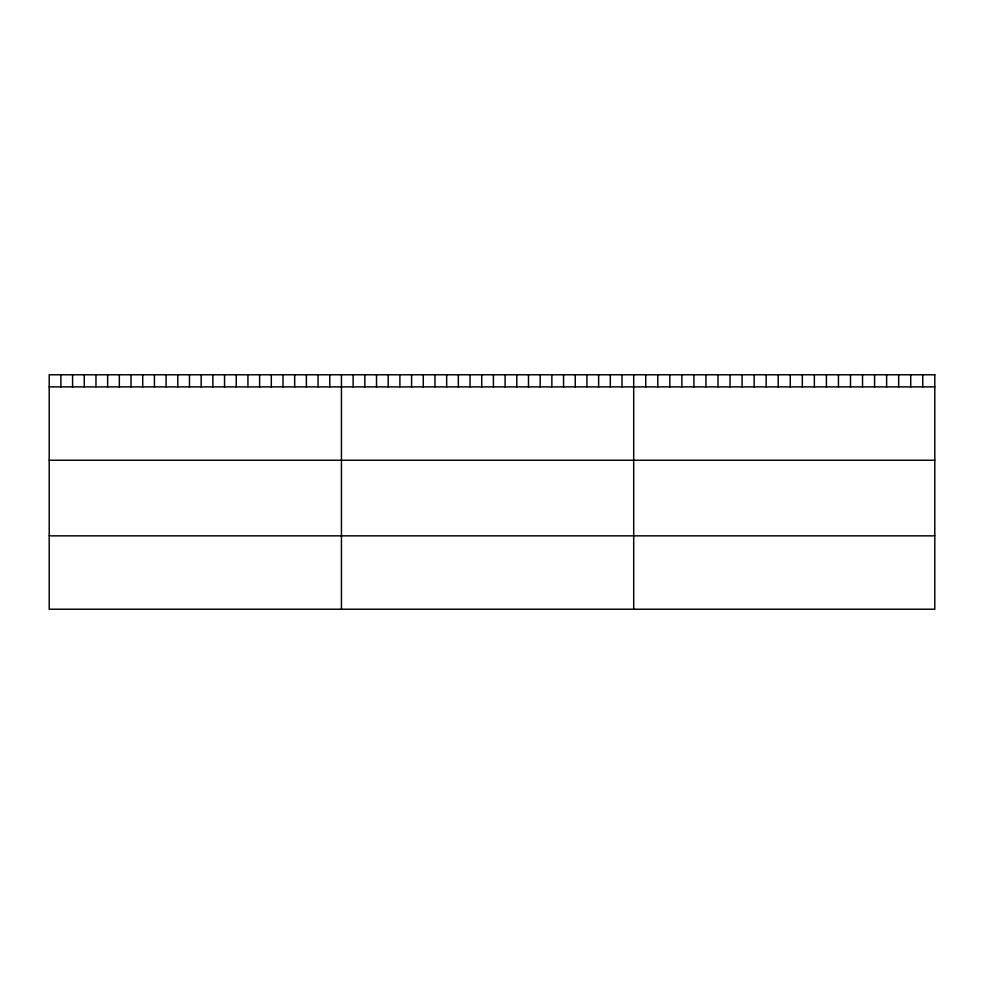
<?xml version="1.0" encoding="UTF-8"?>
<svg xmlns="http://www.w3.org/2000/svg" width="984" height="984" viewBox="0 0 984 984"><rect width="100%" height="100%" fill="white"/><g stroke="black" fill="none" stroke-linecap="round" stroke-linejoin="round"><path stroke-width="1.48" d="M49.2 386.884L934.8 386.884M49.2 460.254L934.8 460.254M49.2 535.849L934.8 535.849M922.758 374.781L922.758 386.884M910.717 374.781L910.717 386.884M898.663 374.781L898.663 386.884M886.621 374.781L886.621 386.884M874.579 374.781L874.579 386.884M862.538 374.781L862.538 386.884M850.496 374.781L850.496 386.884M838.442 374.781L838.442 386.884M826.4 374.781L826.4 386.884M814.358 374.781L814.358 386.884M802.317 374.781L802.317 386.884M790.275 374.781L790.275 386.884M778.221 374.781L778.221 386.884M766.179 374.781L766.179 386.884M754.138 374.781L754.138 386.884M742.096 374.781L742.096 386.884M730.054 374.781L730.054 386.884M718 374.781L718 386.884M705.959 374.781L705.959 386.884M693.917 374.781L693.917 386.884M681.875 374.781L681.875 386.884M669.833 374.781L669.833 386.884M657.779 374.781L657.779 386.884M645.738 374.781L645.738 386.884M633.696 374.781L633.696 609.219M622.011 374.781L622.011 386.884M610.314 374.781L610.314 386.884M598.629 374.781L598.629 386.884M586.931 374.781L586.931 386.884M575.246 374.781L575.246 386.884M563.561 374.781L563.561 386.884M551.864 374.781L551.864 386.884M540.179 374.781L540.179 386.884M528.482 374.781L528.482 386.884M516.797 374.781L516.797 386.884M505.112 374.781L505.112 386.884M493.414 374.781L493.414 386.884M481.729 374.781L481.729 386.884M470.032 374.781L470.032 386.884M458.347 374.781L458.347 386.884M446.662 374.781L446.662 386.884M434.965 374.781L434.965 386.884M423.28 374.781L423.28 386.884M411.583 374.781L411.583 386.884M399.898 374.781L399.898 386.884M388.213 374.781L388.213 386.884M376.515 374.781L376.515 386.884M364.83 374.781L364.83 386.884M353.133 374.781L353.133 386.884M341.448 374.781L341.448 609.219M329.763 374.781L329.763 386.884M318.066 374.781L318.066 386.884M306.381 374.781L306.381 386.884M294.683 374.781L294.683 386.884M282.998 374.781L282.998 386.884M271.313 374.781L271.313 386.884M259.616 374.781L259.616 386.884M247.931 374.781L247.931 386.884M236.234 374.781L236.234 386.884M224.549 374.781L224.549 386.884M212.864 374.781L212.864 386.884M201.167 374.781L201.167 386.884M189.482 374.781L189.482 386.884M177.784 374.781L177.784 386.884M166.099 374.781L166.099 386.884M154.414 374.781L154.414 386.884M142.717 374.781L142.717 386.884M131.032 374.781L131.032 386.884M119.335 374.781L119.335 386.884M107.65 374.781L107.65 386.884M95.965 374.781L95.965 386.884M84.267 374.781L84.267 386.884M72.582 374.781L72.582 386.884M60.885 374.781L60.885 386.884M934.8 374.781L49.2 374.781L49.2 609.219L934.8 609.219L934.8 374.781"/></g></svg>
